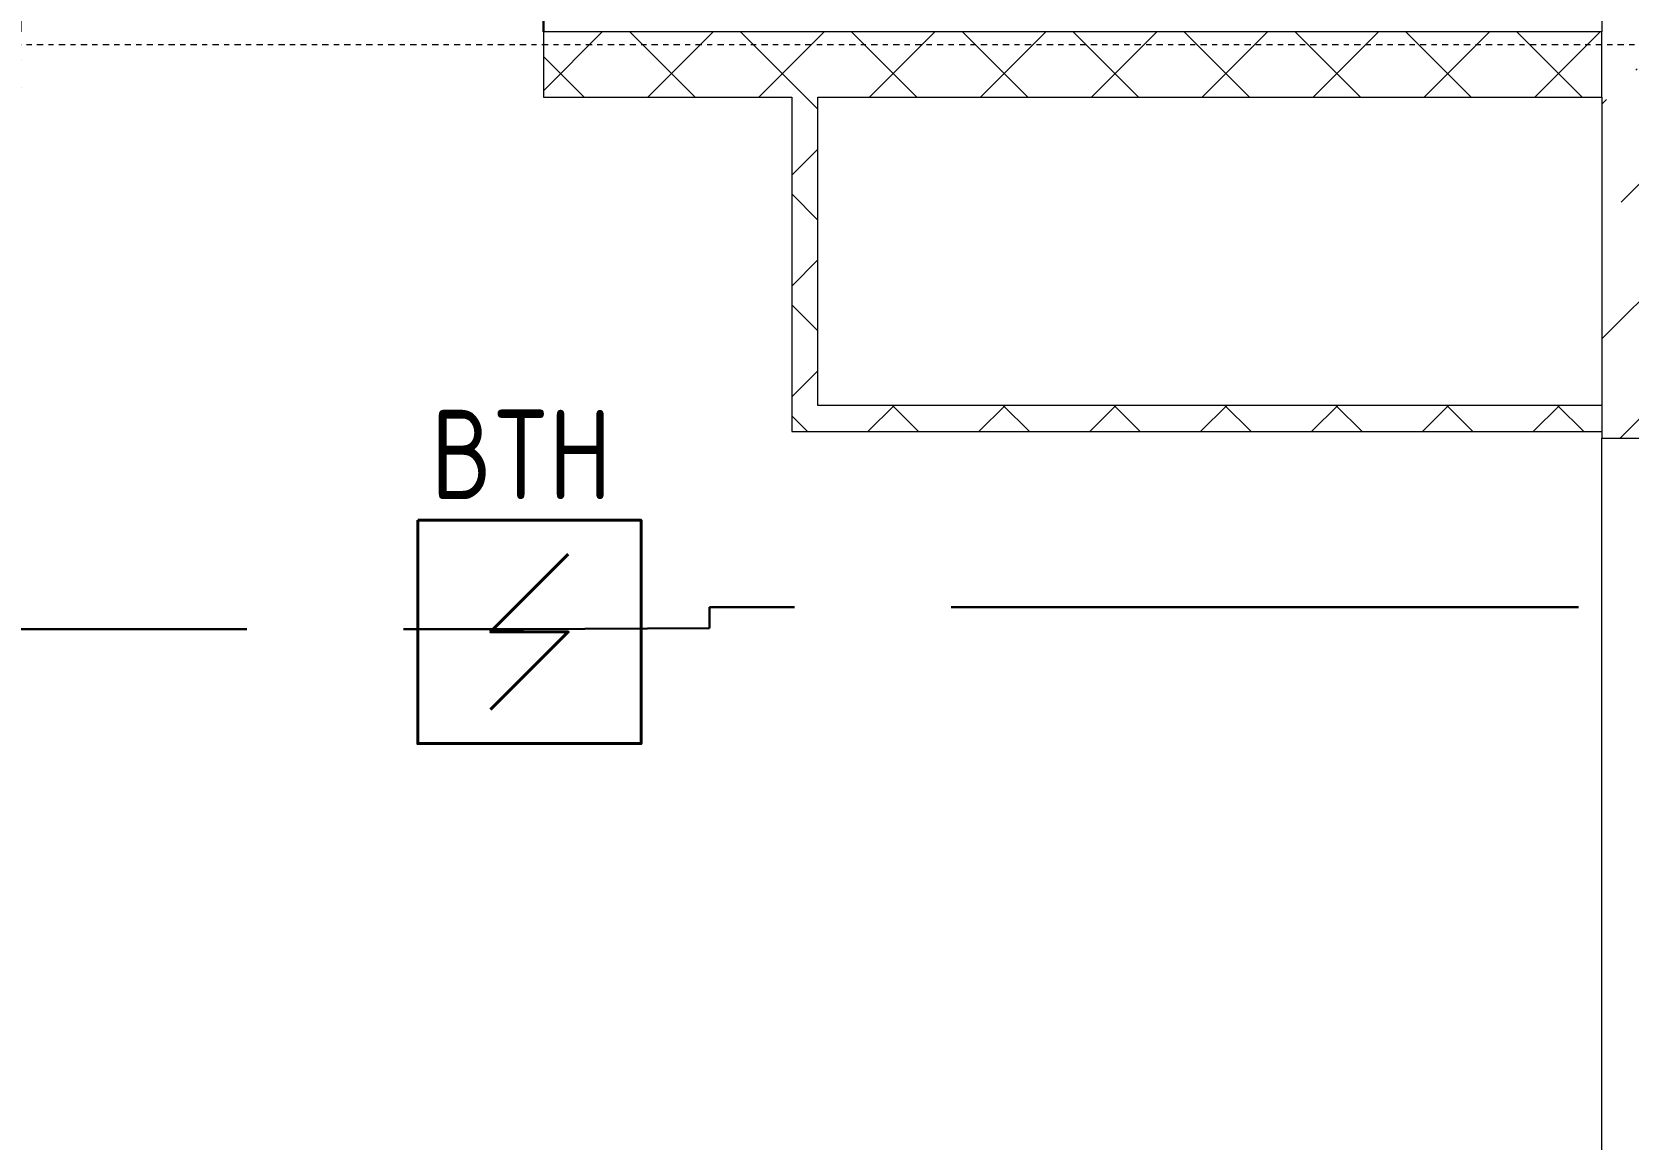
# Model space of a CAD drawing. Header units: millimetres. Extents: x -174154 to -170572, y -111302 to -109817.
# Drawn here: x -171632.9 to -171602.37, y -110557.07 to -110535.89 of the extents above; entities that cross this region are included whole.
import ezdxf

# ---------------------------------------------------------------- set-up
doc = ezdxf.new("R2010")
doc.units = ezdxf.units.MM
doc.set_wipeout_variables(frame=1)
doc.linetypes.add('ACAD_ISO02W100', pattern=[15, 12, -3])
doc.linetypes.add('ADSK_Линия сетки', pattern=[21, 12, -3, 3, -3])
for name, color, linetype, lineweight in [('!Подложка', 252, 'ACAD_ISO02W100', 25), ('Двери', 7, 'Continuous', 18), ('Кабель ПС', 20, 'ACAD_ISO02W100', 30), ('Оси', 7, 'Continuous', 9), ('Панель', 7, 'Continuous', 18), ('Перекрытия', 7, 'Continuous', 18), ('ПС', 1, 'Continuous', 50), ('Стены разрез', 7, 'Continuous', 40), ('Стены штриховка', 7, 'Continuous', 18)]:
    doc.layers.add(name, color=color, linetype=linetype, lineweight=lineweight)
doc.styles.get("Standard").update_dxf_attribs({"font": 'GOST_A.TTF'})
pattern_1 = [(45, (30280.00000000015, 12304.99999999978), (84.1902546884139, 308.6966577151427), [396.875, -79.375, 3.353, -76.02199999999999])]
pattern_2 = [(45, (30280.00000000015, 12304.99999999978), (-106.0660171779821, 106.0660171779821), []), (135, (30280.00000000015, 12304.99999999978), (-106.0660171779821, -106.0660171779821), [])]

# ---------------------------------------------------------------- blocks, each defined once
blk = doc.blocks.new('*U11')
at = {"layer": 'ПС', "ltscale": 300, "insert": (138.8969799738956, 388.4449892015443), "char_height": 120, "width": 281.4779216065789, "attachment_point": 5, "bg_fill": 3, "box_fill_scale": 1, "bg_fill_color": 256, "bg_fill_transparency": 0}
blk.add_mtext('BTH', dxfattribs=at)
blk.add_wipeout([(0.0013920609310957843, 300.00079153837913), (300.00139206093127, 300.00079153837913), (300.00139206093127, 0.0007915383791328168), (0.0013920609310957843, 0.0007915383791328168)]).dxf.layer = 'ПС'
at = {"layer": 'ПС', "color": 1, "lineweight": 40}
blk.add_lwpolyline([(0.00139206093110289, 300.0007915383791), (300.0013920609311, 300.0007915383791), (300.0013920609311, 0.0007915383791363695), (0.00139206093110289, 0.0007915383791363695)], close=True, dxfattribs=at)
at = {"layer": 'ПС', "lineweight": 40, "ltscale": 100}
blk.add_lwpolyline([(202.1440739905632, 254.2861553975669), (97.858710131299, 150.0007915383791), (202.1440739905632, 150.0007915383791), (97.858710131299, 45.71542767919317)], dxfattribs=at)
blk = doc.blocks.new('AC_Дверь_Однопольная_ПВХ - 960х2080h В О Л-799633-В_АР_ПЭ_02 Этаж')
at = {"layer": 'Панель', "lineweight": 30}
blk.add_line((499.9999999999943, 62.50000000096315), (499.9999999999943, 1062.500000000963), dxfattribs=at)
at = {"layer": 'Панель'}
blk.add_arc((499.9999999999942, 62.50000000096315), 999.9999999999992, 89.99999999999987, 180, dxfattribs=at)
blk = doc.blocks.new('A$C02fe7d8c')
at = {"layer": 'Стены разрез', "lineweight": 20, "true_color": 0x636466}
h = blk.add_hatch(dxfattribs=at)
h.set_pattern_fill('FP_4', color=251, style=0, pattern_type=2)
h.set_pattern_definition(pattern_1)
h.paths.add_polyline_path([(15129.93549093289, 8313.049192472563), (15129.9354909329, 14554.99999999983), (14929.93549093289, 14554.99999999983), (14929.93549093288, 8313.049192472563)])
h = blk.add_hatch(dxfattribs=at)
h.set_pattern_fill('FP_1', color=251, style=0, pattern_type=2)
h.set_pattern_definition(pattern_2)
h.paths.add_polyline_path([(14929.93549093288, 8764.999999999818), (14929.93549093288, 8889.999999999824), (12904.99999999999, 8889.999999999833), (12904.99999999999, 8764.999999999827), (13430.00000851604, 8764.999999999827)])
h.paths.add_polyline_path([(11904.99999999998, 8764.999999999827), (11904.99999999998, 8889.999999999833), (9419.999999999989, 8889.999999999842), (9419.999999999989, 8764.999999999836)])
h.paths.add_polyline_path([(8419.999999999985, 8764.999999999844), (8419.999999999985, 8889.99999999985), (5394.999999999982, 8889.999999999858), (5394.999999999982, 8764.999999999853)])
h.paths.add_polyline_path([(3654.999999999985, 8764.999999999853), (4394.999999999982, 8764.999999999853), (4394.999999999982, 8889.999999999858), (3654.999999999985, 8889.999999999858)])
h.paths.add_polyline_path([(2554.999999999985, 8764.999999999862), (2654.999999999985, 8764.999999999862), (2654.999999999985, 8889.999999999867), (2554.999999999985, 8889.999999999867)])
h = blk.add_hatch(dxfattribs=at)
h.set_pattern_fill('FP_1', color=251, style=0, pattern_type=2)
h.set_pattern_definition(pattern_2)
h.paths.add_polyline_path([(13430.00000851604, 8175.549192472568), (13430.00000851604, 8764.999999999827), (13380.00000851604, 8764.999999999827), (13380.00000851604, 8175.549192472568)])
h = blk.add_hatch(dxfattribs=at)
h.set_pattern_fill('FP_4', color=251, style=0, pattern_type=2)
h.set_pattern_definition(pattern_1)
h.paths.add_polyline_path([(18204.23009930447, 8113.049192472539), (18204.23009930447, 8313.049192472547), (17804.23009930447, 8313.049192472554), (17804.23009930447, 8113.049192472548), (18147.94791310205, 8113.049192472539)])
h.paths.add_polyline_path([(16804.23009930446, 8113.049192472548), (16804.23009930446, 8313.049192472554), (14929.93549093288, 8313.049192472563), (14929.93549093288, 8113.049192472557), (15143.40143225145, 8113.049192472557)])
h = blk.add_hatch(dxfattribs=at)
h.set_pattern_fill('FP_1', color=251, style=0, pattern_type=2)
h.set_pattern_definition(pattern_2)
h.paths.add_polyline_path([(14929.93549093288, 8125.549192472554), (14929.93549093288, 8175.549192472559), (13380.00000851604, 8175.549192472568), (13380.00000851604, 8125.549192472562)])
at = {"layer": 'Оси', "linetype": 'ADSK_Линия сетки'}
blk.add_line((32780.00000000002, 8864.999999999767), (-1856.358330931362, 8864.99999999988), dxfattribs=at)
at = {"layer": 'Перекрытия', "color": 251, "lineweight": 20, "true_color": 0x636466}
blk.add_line((14929.93549093291, 4920.996338040767), (14929.93549093291, 8113.049192472562), dxfattribs=at)
at = {"layer": 'Стены разрез', "color": 251, "lineweight": 20, "true_color": 0x636466}
for p, q in [((14929.93549093291, 14334.99999999983), (14929.93549093291, 8889.999999999824)), ((14929.9354909329, 8889.999999999824), (12905, 8889.99999999983)), ((12905, 8889.99999999983), (12905, 8764.99999999983)), ((12905, 8764.99999999983), (13380.00000851606, 8764.999999999829)), ((13380.00000851606, 8764.999999999829), (13380.00000851606, 8125.549192472564)), ((13430.00000851606, 8764.999999999829), (14929.9354909329, 8764.999999999824)), ((13430.00000851606, 8175.549192472564), (13430.00000851606, 8764.999999999829)), ((14929.9354909329, 8764.999999999825), (14929.9354909329, 8175.549192472558)), ((14929.9354909329, 8175.549192472558), (13430.00000851606, 8175.549192472564)), ((13380.00000851606, 8125.549192472564), (14929.9354909329, 8125.549192472558)), ((14929.9354909329, 8125.549192472558), (14929.9354909329, 8113.049192472557)), ((14929.9354909329, 8113.049192472557), (16804.23009930448, 8113.049192472552))]:
    blk.add_line(p, q, dxfattribs=at)
at = {"layer": 'Стены штриховка', "color": 251, "lineweight": 20, "true_color": 0x636466}
for p, q in [((14929.9354909329, 8764.999999999824), (14929.9354909329, 8889.999999999824)), ((14929.9354909329, 8175.549192472558), (14929.9354909329, 8125.549192472558))]:
    blk.add_line(p, q, dxfattribs=at)
at = {"layer": 'Двери', "color": 251, "lineweight": 20, "true_color": 0x636466}
blk.add_blockref('AC_Дверь_Однопольная_ПВХ - 960х2080h В О Л-799633-В_АР_ПЭ_02 Этаж', (12405.00000000001, 8827.499999999833), dxfattribs=at)

msp = doc.modelspace()

# ---------------------------------------------------------------- block references
at = {"layer": 'ПС', "color": 0, "xscale": 0.01424277820484836, "yscale": 0.01424277820484836, "zscale": 0.01424277820484836}
msp.add_blockref('*U11', (-171625.5195215231, -110549.5012983983), dxfattribs=at)

# ---------------------------------------------------------------- next in the draw order: linework, layer by layer
at = {"layer": 'Кабель ПС'}
for points in [[(-171588.3150617604, -110546.8924591378), (-171619.9394598751, -110546.8924591378), (-171619.9394598751, -110547.2957089829), (-171623.4955360697, -110547.3095414899)], [(-171700.7910704824, -110547.3095414899), (-171623.4955360697, -110547.3095414899)]]:
    msp.add_lwpolyline(points, dxfattribs=at)

# ---------------------------------------------------------------- next in the draw order: block references
at = {"layer": '!Подложка', "ltscale": 20, "xscale": 0.01, "yscale": 0.01, "zscale": 0.01}
msp.add_blockref('A$C02fe7d8c', (-171752.1660630341, -110624.7877293258), dxfattribs=at)

doc.saveas('drawing.dxf')
